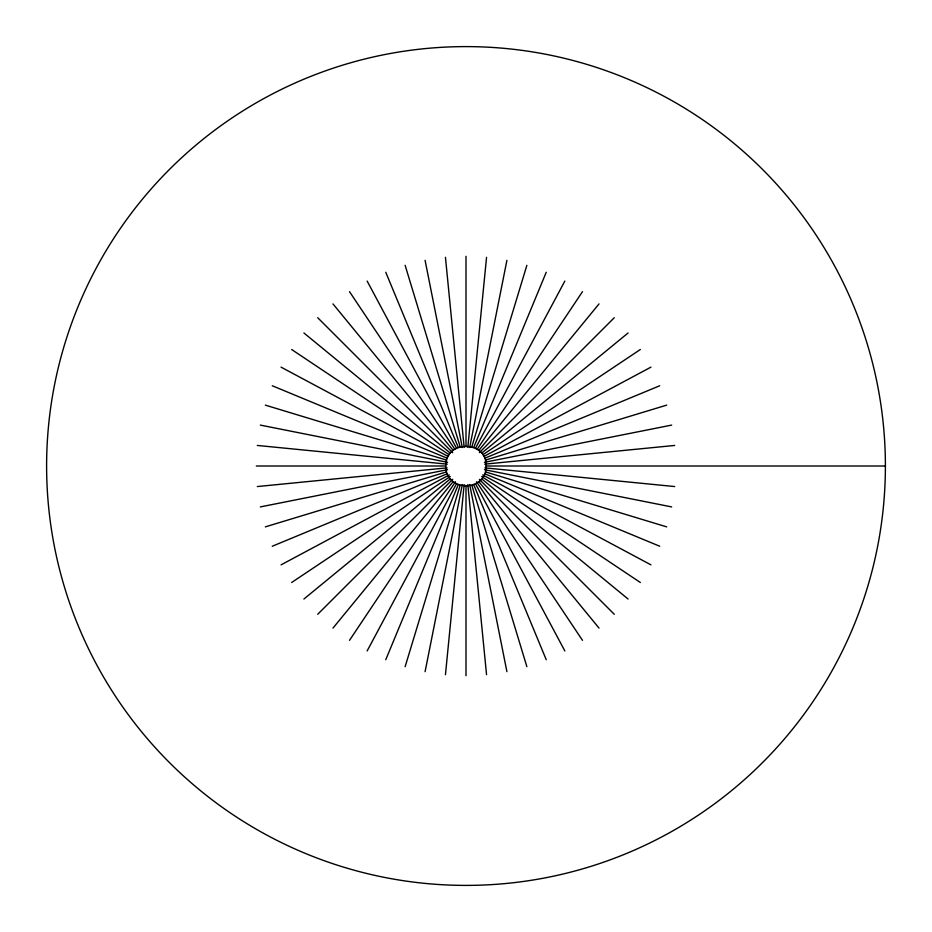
<?xml version="1.0" encoding="UTF-8"?>
<svg xmlns="http://www.w3.org/2000/svg" width="932" height="932" viewBox="0 0 932 932"><rect width="100%" height="100%" fill="white"/><g stroke="black" fill="none" stroke-linecap="round" stroke-linejoin="round"><path stroke-width="1.4" d="M445.449 674.698L464.159 484.71M467.841 447.29L486.551 257.314M425.085 671.669L462.307 484.57M469.67 447.558L506.915 260.331M405.129 666.671L460.082 485.514M471.883 446.626L526.871 265.329M385.755 659.74L458.195 484.838M473.805 447.162L546.245 272.26M367.15 650.944L456.459 483.859M475.541 448.152L564.85 281.068M349.5 640.354L455.48 481.739M477.254 449.166L582.5 291.646M332.969 628.098L453.068 481.762M478.85 450.354L599.031 303.902M317.719 614.281L452.707 479.293M479.386 452.614L614.281 317.719M303.902 599.031L450.354 478.85M481.762 453.068L628.098 332.969M291.646 582.5L450.261 476.52M482.834 454.758L640.354 349.5M281.056 564.85L449.306 474.924M483.859 456.459L650.944 367.15M272.26 546.245L447.29 473.747M484.71 458.253L659.74 385.755M265.329 526.871L446.486 471.918M485.374 460.128L666.671 405.129M260.331 506.915L447.558 469.67M484.442 462.33L671.669 425.097M257.314 486.551L447.162 467.864M484.71 464.159L674.686 445.449M256.3 466L445.752 466M486.387 466L885.4 466A419.4 419.4 0 0 0 256.312 102.788A419.4 419.4 0 0 0 256.3 829.212A419.4 419.4 0 0 0 885.4 466M257.314 445.449L447.29 464.159M484.838 467.864L674.686 486.551M260.331 425.097L447.558 462.33M484.442 469.67L671.669 506.915M265.329 405.129L446.626 460.128M485.514 471.918L666.671 526.871M272.26 385.755L447.29 458.253M484.838 473.805L659.74 546.245M281.056 367.15L448.141 456.459M482.694 474.924L650.944 564.85M291.646 349.5L449.166 454.758M481.739 476.52L640.354 582.5M303.902 332.969L450.354 453.162M481.762 478.932L628.098 599.031M317.719 317.719L452.707 452.707M479.386 479.386L614.281 614.281M332.969 303.902L453.162 450.354M478.932 481.762L599.031 628.098M349.5 291.646L454.758 449.166M476.52 481.739L582.5 640.354M367.15 281.068L456.459 448.152M475.541 483.859L564.85 650.944M385.755 272.26L458.195 447.162M473.805 484.838L546.245 659.74M405.129 265.329L460.128 446.626M471.918 485.514L526.871 666.671M425.085 260.331L462.33 447.558M469.693 484.57L506.915 671.669M445.449 257.314L464.159 447.29M467.841 484.71L486.551 674.698M466 256.3L466 445.752M466 486.387L466 675.7M486.131 466C486.574 492.935 444.028 491.805 445.904 464.928C446.02 439.636 487.354 440.731 486.131 466"/></g></svg>
